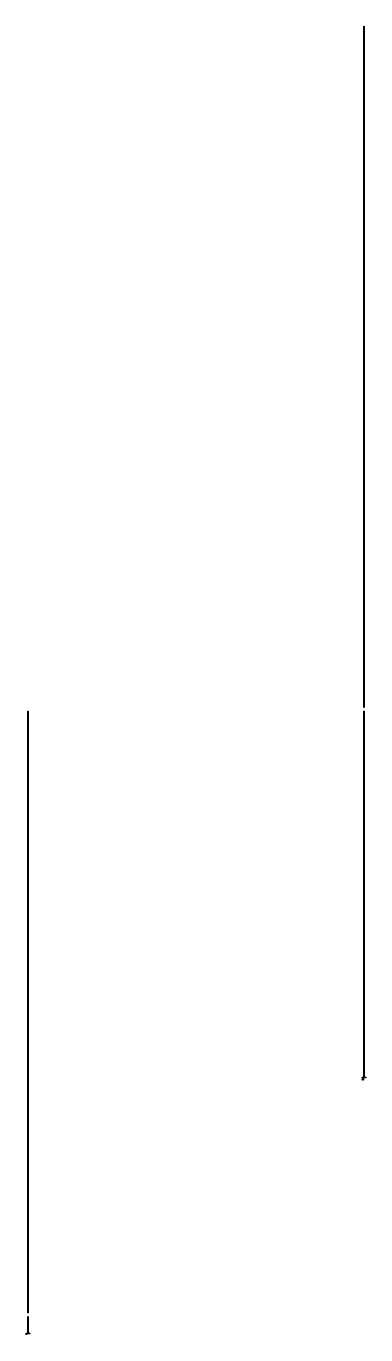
# Model space of a CAD drawing. Header units: millimetres. Extents: x -28.9 to 6.3, y -17.5 to 26.
# Drawn here: x -4.96 to 6.33, y -17.49 to 26.01 of the extents above; entities outside this region: 1.
import ezdxf

# ---------------------------------------------------------------- set-up
doc = ezdxf.new("R2010")
doc.units = ezdxf.units.MM

msp = doc.modelspace()

# ---------------------------------------------------------------- linework, layer by layer
for points in [[(-28.8645, 3.3575), (-28.8645, 26.0075), (-28.8445, 26.0075), (-28.8445, 3.3575)], [(6.2555, 3.3575), (6.2555, 26.0075), (6.2755, 26.0075), (6.2755, 3.3575)], [(-4.9145, -16.7625), (-4.9145, 3.2375), (-4.8945, 3.2375), (-4.8945, -16.7625)], [(6.2555, -8.903608), (6.2555, 3.2375), (6.2755, 3.2375), (6.2755, -8.903608)], [(6.2055, -8.951234), (6.2055, -8.931234), (6.3255, -8.931234), (6.3255, -8.951234)], [(6.218447, -9.025178), (6.218447, -9.012019), (6.2055, -9.012019), (6.2055, -8.992019), (6.218447, -8.992019), (6.218447, -8.97886), (6.238447, -8.97886), (6.238447, -8.992019), (6.251394, -8.992019), (6.251394, -9.012019), (6.238447, -9.012019), (6.238447, -9.025178)], [(-4.9145, -17.418342), (-4.9145, -16.8825), (-4.8945, -16.8825), (-4.8945, -17.418342)], [(-4.9645, -17.46144), (-4.9645, -17.44144), (-4.8445, -17.44144), (-4.8445, -17.46144)], [(-4.9645, -17.494823), (-4.9645, -17.474823), (-4.963472, -17.474823), (-4.963472, -17.494823)]]:
    msp.add_lwpolyline(points, close=True)

doc.saveas('drawing.dxf')
